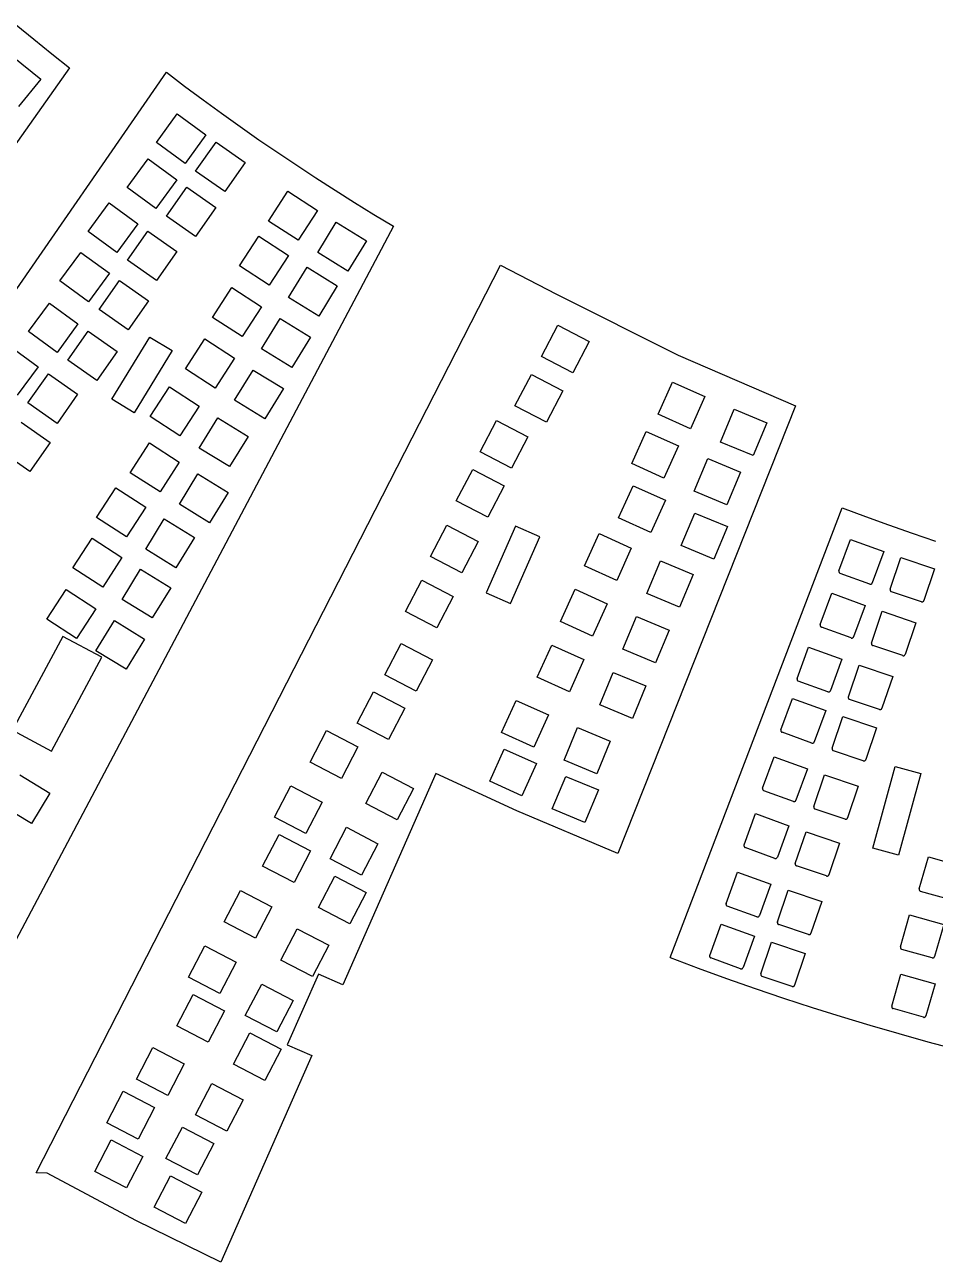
# Model space of a CAD drawing. Extents: x -27280 to 27280, y -16671 to 16671.
# Drawn here: x 17754 to 18986, y -16658 to -14983 of the extents above; entities that cross this region are included whole.
import ezdxf

# ---------------------------------------------------------------- set-up
doc = ezdxf.new("R2010")
doc.units = 0
doc.header["$MEASUREMENT"] = 0
doc.layers.get('0').update_dxf_attribs({"linetype": 'CONTINUOUS'})

msp = doc.modelspace()

# ---------------------------------------------------------------- linework, layer by layer
for p, q in [((17742.8, -14983), (17766.7, -15002.7)), ((17766.7, -15002.7), (17790.7, -15022.2)), ((17738.7, -15026.3), (17776, -15056.5)), ((17790.7, -15022.2), (17815, -15041.4)), ((17815, -15041.4), (17020.2, -16163.6)), ((17164, -16178.6), (17946, -15047.4)), ((17776, -15056.5), (17745.8, -15093.8)), ((17946, -15047.4), (17970.6, -15066.1)), ((17970.6, -15066.1), (17995.5, -15084.6)), ((17995.5, -15084.6), (18020.5, -15102.8)), ((17932.3, -15142.4), (17960.7, -15103.7)), ((17960.7, -15103.7), (17999.4, -15132.1)), ((18020.5, -15102.8), (18045.6, -15120.8)), ((18045.6, -15120.8), (18071, -15138.6)), ((17971.1, -15170.8), (17932.3, -15142.4)), ((17999.4, -15132.1), (17971.1, -15170.8)), ((17985.5, -15181.2), (18013.1, -15141.9)), ((18013.1, -15141.9), (18052.4, -15169.5)), ((18071, -15138.6), (18096.6, -15156.1)), ((18096.6, -15156.1), (18122.3, -15173.3)), ((17892.9, -15203.2), (17921.3, -15164.5)), ((17921.3, -15164.5), (17960, -15192.9)), ((18052.4, -15169.5), (18024.8, -15208.8)), ((18122.3, -15173.3), (18148.1, -15190.3)), ((17960, -15192.9), (17931.6, -15231.6)), ((18024.8, -15208.8), (17985.5, -15181.2)), ((18148.1, -15190.3), (18174.2, -15207)), ((17931.6, -15231.6), (17892.9, -15203.2)), ((17946.1, -15242), (17973.7, -15202.7)), ((17973.7, -15202.7), (18013, -15230.3)), ((18084.1, -15248.8), (18110.2, -15208.5)), ((18110.2, -15208.5), (18150.5, -15234.6)), ((18174.2, -15207), (18200.4, -15223.5)), ((17840.1, -15263), (17868.5, -15224.3)), ((17868.5, -15224.3), (17907.2, -15252.6)), ((18200.4, -15223.5), (18226.8, -15239.7)), ((17985.4, -15269.6), (17946.1, -15242)), ((18013, -15230.3), (17985.4, -15269.6)), ((18150.5, -15234.6), (18124.4, -15274.8)), ((18226.8, -15239.7), (18253.3, -15255.6)), ((18253.3, -15255.6), (17610.3, -16471.1)), ((17907.2, -15252.6), (17878.8, -15291.3)), ((18124.4, -15274.8), (18084.1, -15248.8)), ((18150.6, -15291.4), (18175.7, -15250.4)), ((18175.7, -15250.4), (18216.6, -15275.6)), ((17878.8, -15291.3), (17840.1, -15263)), ((17893.3, -15301.7), (17920.9, -15262.5)), ((17920.9, -15262.5), (17960.1, -15290)), ((18044.7, -15309.5), (18070.8, -15269.3)), ((18070.8, -15269.3), (18111.1, -15295.4)), ((18216.6, -15275.6), (18191.5, -15316.5)), ((17801.7, -15329.8), (17830.1, -15291.1)), ((17830.1, -15291.1), (17868.8, -15319.5)), ((17960.1, -15290), (17932.6, -15329.3)), ((18111.1, -15295.4), (18085, -15335.6)), ((18191.5, -15316.5), (18150.6, -15291.4)), ((17769.8, -16537.3), (18397.8, -15308.3)), ((17932.6, -15329.3), (17893.3, -15301.7)), ((18085, -15335.6), (18044.7, -15309.5)), ((18111.2, -15352.2), (18136.3, -15311.2)), ((18136.3, -15311.2), (18177.2, -15336.3)), ((18397.8, -15308.3), (18473.7, -15347.9)), ((17868.8, -15319.5), (17840.4, -15358.2)), ((17840.4, -15358.2), (17801.7, -15329.8)), ((17854.9, -15368.6), (17882.5, -15329.3)), ((17882.5, -15329.3), (17921.8, -15356.9)), ((18008.3, -15379.1), (18034.4, -15338.8)), ((18034.4, -15338.8), (18074.7, -15364.9)), ((18177.2, -15336.3), (18152.1, -15377.3)), ((17759.2, -15398.4), (17787.6, -15359.7)), ((17787.6, -15359.7), (17826.3, -15388.1)), ((17921.8, -15356.9), (17894.2, -15396.2)), ((18152.1, -15377.3), (18111.2, -15352.2)), ((18473.7, -15347.9), (18638.4, -15430.5)), ((17894.2, -15396.2), (17854.9, -15368.6)), ((18048.6, -15405.2), (18008.3, -15379.1)), ((18074.7, -15364.9), (18048.6, -15405.2)), ((17826.3, -15388.1), (17797.9, -15426.8)), ((18074.8, -15421.7), (18099.9, -15380.8)), ((18099.9, -15380.8), (18140.8, -15405.9)), ((18453.3, -15432.2), (18475.4, -15389.7)), ((18475.4, -15389.7), (18517.9, -15411.8)), ((17797.9, -15426.8), (17759.2, -15398.4)), ((17812.4, -15437.2), (17840, -15397.9)), ((17840, -15397.9), (17879.3, -15425.5)), ((17872.3, -15490.1), (17923.5, -15405.8)), ((17923.5, -15405.8), (17953.5, -15424)), ((17971.7, -15448.7), (17997.8, -15408.4)), ((17997.8, -15408.4), (18038.1, -15434.5)), ((18140.8, -15405.9), (18115.7, -15446.8)), ((18517.9, -15411.8), (18495.8, -15454.3)), ((17733.8, -15417.5), (17772.5, -15445.9)), ((17879.3, -15425.5), (17851.7, -15464.8)), ((17953.5, -15424), (17902.3, -15508.3)), ((18115.7, -15446.8), (18074.8, -15421.7)), ((17772.5, -15445.9), (17744.2, -15484.6)), ((17851.7, -15464.8), (17812.4, -15437.2)), ((18038.1, -15434.5), (18012, -15474.8)), ((18495.8, -15454.3), (18453.3, -15432.2)), ((18638.4, -15430.5), (18797.2, -15498.9)), ((17758.6, -15495), (17786.2, -15455.7)), ((17786.2, -15455.7), (17825.5, -15483.3)), ((18012, -15474.8), (17971.7, -15448.7)), ((18038.2, -15491.3), (18063.3, -15450.4)), ((18063.3, -15450.4), (18104.2, -15475.5)), ((18417.6, -15499), (18439.8, -15456.5)), ((18439.8, -15456.5), (18482.3, -15478.6)), ((17923.9, -15513.5), (17950, -15473.2)), ((17950, -15473.2), (17990.3, -15499.3)), ((18104.2, -15475.5), (18079.1, -15516.4)), ((18482.3, -15478.6), (18460.1, -15521.1)), ((18611.2, -15510.4), (18630.9, -15466.7)), ((18630.9, -15466.7), (18674.6, -15486.4)), ((17797.9, -15522.6), (17758.6, -15495)), ((17825.5, -15483.3), (17797.9, -15522.6)), ((17902.3, -15508.3), (17872.3, -15490.1)), ((18079.1, -15516.4), (18038.2, -15491.3)), ((18674.6, -15486.4), (18654.9, -15530.1)), ((17990.3, -15499.3), (17964.2, -15539.6)), ((18460.1, -15521.1), (18417.6, -15499)), ((18797.2, -15498.9), (18556.6, -16104.8)), ((18654.9, -15530.1), (18611.2, -15510.4)), ((18695.8, -15547.9), (18714.2, -15503.6)), ((18714.2, -15503.6), (18758.5, -15522.1)), ((17749.3, -15520.9), (17788.5, -15548.5)), ((17964.2, -15539.6), (17923.9, -15513.5)), ((17990.4, -15556.1), (18015.5, -15515.2)), ((18015.5, -15515.2), (18056.4, -15540.3)), ((18370.4, -15561.1), (18392.6, -15518.6)), ((18392.6, -15518.6), (18435, -15540.7)), ((18758.5, -15522.1), (18740, -15566.3)), ((18056.4, -15540.3), (18031.3, -15581.2)), ((18435, -15540.7), (18412.9, -15583.2)), ((18575.5, -15577.1), (18595.2, -15533.5)), ((18595.2, -15533.5), (18638.9, -15553.2)), ((17761, -15587.8), (17721.7, -15560.2)), ((17788.5, -15548.5), (17761, -15587.8)), ((17897, -15589.4), (17923.1, -15549.1)), ((17923.1, -15549.1), (17963.4, -15575.2)), ((18031.3, -15581.2), (17990.4, -15556.1)), ((18412.9, -15583.2), (18370.4, -15561.1)), ((18638.9, -15553.2), (18619.2, -15596.9)), ((18740, -15566.3), (18695.8, -15547.9)), ((17963.4, -15575.2), (17937.3, -15615.5)), ((18619.2, -15596.9), (18575.5, -15577.1)), ((18660.1, -15614.6), (18678.6, -15570.4)), ((18678.6, -15570.4), (18722.8, -15588.8)), ((17937.3, -15615.5), (17897, -15589.4)), ((17963.5, -15632), (17988.6, -15591.1)), ((17988.6, -15591.1), (18029.5, -15616.2)), ((18338.2, -15627.6), (18360.4, -15585.1)), ((18360.4, -15585.1), (18402.9, -15607.2)), ((18722.8, -15588.8), (18704.4, -15633.1)), ((17851.5, -15650.3), (17877.6, -15610)), ((17877.6, -15610), (17917.9, -15636.1)), ((18402.9, -15607.2), (18380.7, -15649.7)), ((18557.7, -15650.7), (18577.4, -15607)), ((18577.4, -15607), (18621.1, -15626.8)), ((18029.5, -15616.2), (18004.4, -15657.1)), ((18380.7, -15649.7), (18338.2, -15627.6)), ((18621.1, -15626.8), (18601.4, -15670.4)), ((18704.4, -15633.1), (18660.1, -15614.6)), ((17917.9, -15636.1), (17891.8, -15676.4)), ((18004.4, -15657.1), (17963.5, -15632)), ((18627.4, -16245.8), (18860.4, -15637)), ((18642.3, -15688.2), (18660.8, -15644)), ((18660.8, -15644), (18705, -15662.4)), ((18860.4, -15637), (18891.7, -15648.8)), ((17891.8, -15676.4), (17851.5, -15650.3)), ((17918, -15692.9), (17943.1, -15652)), ((17943.1, -15652), (17984, -15677.1)), ((18303.2, -15703.1), (18325.4, -15660.6)), ((18325.4, -15660.6), (18367.9, -15682.7)), ((18418.3, -15661.7), (18378.6, -15752.1)), ((18451.2, -15676.2), (18418.3, -15661.7)), ((18601.4, -15670.4), (18557.7, -15650.7)), ((18705, -15662.4), (18686.6, -15706.6)), ((18891.7, -15648.8), (18923.2, -15660.2)), ((18923.2, -15660.2), (18954.8, -15671.3)), ((17819.5, -15718.3), (17845.6, -15678)), ((17845.6, -15678), (17885.8, -15704.1)), ((17984, -15677.1), (17958.9, -15718)), ((18411.5, -15766.6), (18451.2, -15676.2)), ((18511.5, -15715.6), (18531.3, -15671.9)), ((18531.3, -15671.9), (18574.9, -15691.6)), ((18856, -15722.2), (18871.5, -15679.7)), ((18871.5, -15679.7), (18916.6, -15696.1)), ((18954.8, -15671.3), (18986.5, -15682)), ((17958.9, -15718), (17918, -15692.9)), ((18367.9, -15682.7), (18345.7, -15725.2)), ((18574.9, -15691.6), (18555.2, -15735.3)), ((18686.6, -15706.6), (18642.3, -15688.2)), ((18916.6, -15696.1), (18901.1, -15738.7)), ((17885.8, -15704.1), (17859.7, -15744.4)), ((18345.7, -15725.2), (18303.2, -15703.1)), ((18596.2, -15753.1), (18614.6, -15708.8)), ((18614.6, -15708.8), (18658.8, -15727.2)), ((18925.4, -15747.2), (18939.9, -15704.2)), ((18939.9, -15704.2), (18985.4, -15719.6)), ((17859.7, -15744.4), (17819.5, -15718.3)), ((17885.9, -15760.9), (17911, -15720)), ((17911, -15720), (17951.9, -15745.1)), ((18555.2, -15735.3), (18511.5, -15715.6)), ((18658.8, -15727.2), (18640.4, -15771.5)), ((18856, -15722.2), (18855.9, -15722.6)), ((18855.9, -15722.6), (18855.9, -15722.9)), ((18855.9, -15722.9), (18855.9, -15723.3)), ((18855.9, -15723.3), (18855.9, -15723.6)), ((18855.9, -15723.6), (18856, -15724)), ((18856, -15724), (18856.1, -15724.3)), ((18856.1, -15724.3), (18856.3, -15724.6)), ((18856.3, -15724.6), (18856.5, -15724.9)), ((18856.5, -15724.9), (18856.7, -15725.1)), ((18856.7, -15725.1), (18857, -15725.3)), ((18857, -15725.3), (18857.3, -15725.5)), ((18857.3, -15725.5), (18857.6, -15725.7)), ((18897.7, -15740.3), (18857.6, -15725.7)), ((18985.4, -15719.6), (18970.9, -15762.5)), ((17784, -15787.9), (17810.1, -15747.6)), ((17810.1, -15747.6), (17850.4, -15773.7)), ((17951.9, -15745.1), (17926.8, -15786)), ((18269.4, -15777.5), (18291.6, -15735)), ((18291.6, -15735), (18334.1, -15757.1)), ((18479.1, -15790.8), (18498.8, -15747.2)), ((18498.8, -15747.2), (18542.5, -15766.9)), ((18897.7, -15740.3), (18898, -15740.4)), ((18898, -15740.4), (18898.4, -15740.4)), ((18898.4, -15740.4), (18898.7, -15740.4)), ((18898.7, -15740.4), (18899.1, -15740.4)), ((18899.1, -15740.4), (18899.4, -15740.3)), ((18899.4, -15740.3), (18899.7, -15740.2)), ((18899.7, -15740.2), (18900, -15740)), ((18900, -15740), (18900.3, -15739.8)), ((18900.3, -15739.8), (18900.6, -15739.6)), ((18900.6, -15739.6), (18900.8, -15739.3)), ((18900.8, -15739.3), (18901, -15739)), ((18901, -15739), (18901.1, -15738.7)), ((18925.4, -15747.2), (18925.3, -15747.5)), ((18925.3, -15747.5), (18925.3, -15747.9)), ((18925.3, -15747.9), (18925.3, -15748.2)), ((17926.8, -15786), (17885.9, -15760.9)), ((18334.1, -15757.1), (18311.9, -15799.6)), ((18378.6, -15752.1), (18411.5, -15766.6)), ((18640.4, -15771.5), (18596.2, -15753.1)), ((18830.7, -15795.1), (18846.2, -15752.5)), ((18846.2, -15752.5), (18891.3, -15769)), ((18925.3, -15748.2), (18925.3, -15748.6)), ((18925.3, -15748.6), (18925.4, -15748.9)), ((18925.4, -15748.9), (18925.5, -15749.2)), ((18925.5, -15749.2), (18925.7, -15749.5)), ((18925.7, -15749.5), (18925.9, -15749.8)), ((18925.9, -15749.8), (18926.2, -15750.1)), ((18926.2, -15750.1), (18926.5, -15750.3)), ((18926.5, -15750.3), (18926.8, -15750.4)), ((18926.8, -15750.4), (18927.1, -15750.6)), ((18967.5, -15764.2), (18927.1, -15750.6)), ((18967.5, -15764.2), (18967.8, -15764.3)), ((18967.8, -15764.3), (18968.2, -15764.3)), ((18968.2, -15764.3), (18968.5, -15764.3)), ((18968.5, -15764.3), (18968.9, -15764.3)), ((18968.9, -15764.3), (18969.2, -15764.2)), ((18969.2, -15764.2), (18969.5, -15764.1)), ((18969.5, -15764.1), (18969.8, -15763.9)), ((18969.8, -15763.9), (18970.1, -15763.7)), ((18970.1, -15763.7), (18970.4, -15763.4)), ((18970.4, -15763.4), (18970.6, -15763.2)), ((18970.6, -15763.2), (18970.8, -15762.8)), ((18970.8, -15762.8), (18970.9, -15762.5)), ((17850.4, -15773.7), (17824.3, -15814)), ((18311.9, -15799.6), (18269.4, -15777.5)), ((18542.5, -15766.9), (18522.7, -15810.6)), ((18891.3, -15769), (18875.8, -15811.5)), ((18900.1, -15820.1), (18914.6, -15777.1)), ((18914.6, -15777.1), (18960.1, -15792.5)), ((17824.3, -15814), (17784, -15787.9)), ((17850.5, -15830.5), (17875.6, -15789.6)), ((17875.6, -15789.6), (17916.5, -15814.7)), ((18522.7, -15810.6), (18479.1, -15790.8)), ((18563.7, -15828.3), (18582.1, -15784.1)), ((18582.1, -15784.1), (18626.3, -15802.5)), ((18830.7, -15795.1), (18830.6, -15795.5)), ((18830.6, -15795.5), (18830.6, -15795.8)), ((18830.6, -15795.8), (18830.6, -15796.2)), ((18830.6, -15796.2), (18830.6, -15796.5)), ((18830.6, -15796.5), (18830.7, -15796.8)), ((18830.7, -15796.8), (18830.8, -15797.2)), ((18830.8, -15797.2), (18831, -15797.5)), ((18831, -15797.5), (18831.2, -15797.8)), ((18831.2, -15797.8), (18831.4, -15798)), ((18831.4, -15798), (18831.7, -15798.2)), ((18831.7, -15798.2), (18832, -15798.4)), ((18960.1, -15792.5), (18945.6, -15835.4)), ((17805.7, -15811), (17737.6, -15937.8)), ((17858.6, -15839.3), (17805.7, -15811)), ((17916.5, -15814.7), (17891.4, -15855.6)), ((18626.3, -15802.5), (18607.9, -15846.7)), ((18832, -15798.4), (18832.3, -15798.6)), ((18872.4, -15813.2), (18832.3, -15798.6)), ((18872.4, -15813.2), (18872.7, -15813.3)), ((18872.7, -15813.3), (18873.1, -15813.3)), ((18873.1, -15813.3), (18873.4, -15813.3)), ((18873.4, -15813.3), (18873.8, -15813.3)), ((18873.8, -15813.3), (18874.1, -15813.2)), ((18874.1, -15813.2), (18874.4, -15813.1)), ((18874.4, -15813.1), (18874.7, -15812.9)), ((18874.7, -15812.9), (18875, -15812.7)), ((18875, -15812.7), (18875.3, -15812.4)), ((18875.3, -15812.4), (18875.5, -15812.2)), ((18875.5, -15812.2), (18875.7, -15811.9)), ((18875.7, -15811.9), (18875.8, -15811.5)), ((17891.4, -15855.6), (17850.5, -15830.5)), ((18241.5, -15863.1), (18263.6, -15820.6)), ((18263.6, -15820.6), (18306.1, -15842.7)), ((18447.6, -15866.4), (18467.3, -15822.8)), ((18467.3, -15822.8), (18510.9, -15842.5)), ((18607.9, -15846.7), (18563.7, -15828.3)), ((18799.3, -15868.1), (18814.8, -15825.5)), ((18814.8, -15825.5), (18859.9, -15841.9)), ((18900.1, -15820.1), (18900, -15820.4)), ((18900, -15820.4), (18900, -15820.8)), ((18900, -15820.8), (18900, -15821.1)), ((18900, -15821.1), (18900, -15821.5)), ((18900, -15821.5), (18900.1, -15821.8)), ((18900.1, -15821.8), (18900.2, -15822.1)), ((18900.2, -15822.1), (18900.4, -15822.4)), ((18900.4, -15822.4), (18900.6, -15822.7)), ((18900.6, -15822.7), (18900.9, -15823)), ((18900.9, -15823), (18901.2, -15823.2)), ((18901.2, -15823.2), (18901.5, -15823.3)), ((18901.5, -15823.3), (18901.8, -15823.5)), ((18942.2, -15837.1), (18901.8, -15823.5)), ((17790.5, -15966.2), (17858.6, -15839.3)), ((18306.1, -15842.7), (18284, -15885.2)), ((18510.9, -15842.5), (18491.2, -15886.2)), ((18859.9, -15841.9), (18844.4, -15884.5)), ((18942.2, -15837.1), (18942.5, -15837.2)), ((18942.5, -15837.2), (18942.9, -15837.2)), ((18942.9, -15837.2), (18943.2, -15837.2)), ((18943.2, -15837.2), (18943.6, -15837.2)), ((18943.6, -15837.2), (18943.9, -15837.1)), ((18943.9, -15837.1), (18944.2, -15837)), ((18944.2, -15837), (18944.5, -15836.8)), ((18944.5, -15836.8), (18944.8, -15836.6)), ((18944.8, -15836.6), (18945.1, -15836.3)), ((18945.1, -15836.3), (18945.3, -15836)), ((18945.3, -15836), (18945.5, -15835.7)), ((18945.5, -15835.7), (18945.6, -15835.4)), ((18284, -15885.2), (18241.5, -15863.1)), ((18532.2, -15903.9), (18550.6, -15859.7)), ((18550.6, -15859.7), (18594.8, -15878.1)), ((18868.7, -15893), (18883.2, -15850.1)), ((18883.2, -15850.1), (18928.7, -15865.4)), ((18491.2, -15886.2), (18447.6, -15866.4)), ((18594.8, -15878.1), (18576.4, -15922.3)), ((18799.2, -15868.8), (18799.1, -15869.1)), ((18799.1, -15869.1), (18799.2, -15869.5)), ((18799.3, -15868.1), (18799.2, -15868.4)), ((18799.2, -15868.4), (18799.2, -15868.8)), ((18799.2, -15869.5), (18799.3, -15869.8)), ((18799.3, -15869.8), (18799.4, -15870.1)), ((18799.4, -15870.1), (18799.6, -15870.4)), ((18799.6, -15870.4), (18799.8, -15870.7)), ((18799.8, -15870.7), (18800, -15871)), ((18800, -15871), (18800.3, -15871.2)), ((18800.3, -15871.2), (18800.6, -15871.4)), ((18800.6, -15871.4), (18800.9, -15871.5)), ((18841, -15886.1), (18800.9, -15871.5)), ((18928.7, -15865.4), (18914.2, -15908.4)), ((18204.1, -15928.4), (18226.2, -15885.9)), ((18226.2, -15885.9), (18268.7, -15908)), ((18399.4, -15941.3), (18419.1, -15897.6)), ((18419.1, -15897.6), (18462.8, -15917.3)), ((18777.4, -15937.5), (18792.9, -15894.9)), ((18792.9, -15894.9), (18838, -15911.3)), ((18841, -15886.1), (18841.3, -15886.2)), ((18841.3, -15886.2), (18841.6, -15886.3)), ((18841.6, -15886.3), (18842, -15886.3)), ((18842, -15886.3), (18842.3, -15886.2)), ((18842.3, -15886.2), (18842.7, -15886.2)), ((18842.7, -15886.2), (18843, -15886)), ((18843, -15886), (18843.3, -15885.9)), ((18843.3, -15885.9), (18843.6, -15885.6)), ((18843.6, -15885.6), (18843.9, -15885.4)), ((18843.9, -15885.4), (18844.1, -15885.1)), ((18844.1, -15885.1), (18844.3, -15884.8)), ((18844.3, -15884.8), (18844.4, -15884.5)), ((18868.7, -15893), (18868.6, -15893.4)), ((18868.6, -15893.4), (18868.6, -15893.7)), ((18868.6, -15893.7), (18868.6, -15894.1)), ((18868.6, -15894.1), (18868.6, -15894.4)), ((18868.6, -15894.4), (18868.7, -15894.8)), ((18868.7, -15894.8), (18868.8, -15895.1)), ((18868.8, -15895.1), (18869, -15895.4)), ((18869, -15895.4), (18869.2, -15895.7)), ((18869.2, -15895.7), (18869.5, -15895.9)), ((18869.5, -15895.9), (18869.8, -15896.1)), ((18869.8, -15896.1), (18870.1, -15896.3)), ((18870.1, -15896.3), (18870.4, -15896.4)), ((18910.8, -15910.1), (18870.4, -15896.4)), ((18268.7, -15908), (18246.6, -15950.5)), ((18576.4, -15922.3), (18532.2, -15903.9)), ((18838, -15911.3), (18822.5, -15953.9)), ((18910.8, -15910.1), (18911.1, -15910.2)), ((18911.1, -15910.2), (18911.5, -15910.2)), ((18911.5, -15910.2), (18911.8, -15910.2)), ((18911.8, -15910.2), (18912.2, -15910.2)), ((18912.2, -15910.2), (18912.5, -15910.1)), ((18912.5, -15910.1), (18912.8, -15909.9)), ((18912.8, -15909.9), (18913.1, -15909.7)), ((18913.1, -15909.7), (18913.4, -15909.5)), ((18913.4, -15909.5), (18913.7, -15909.3)), ((18913.7, -15909.3), (18913.9, -15909)), ((18913.9, -15909), (18914, -15908.7)), ((18914, -15908.7), (18914.2, -15908.4)), ((18246.6, -15950.5), (18204.1, -15928.4)), ((18462.8, -15917.3), (18443, -15961)), ((18846.8, -15962.4), (18861.3, -15919.5)), ((18861.3, -15919.5), (18906.8, -15934.8)), ((17737.6, -15937.8), (17790.5, -15966.2)), ((18140.3, -15981.1), (18162.5, -15938.6)), ((18162.5, -15938.6), (18205, -15960.7)), ((18443, -15961), (18399.4, -15941.3)), ((18484, -15978.8), (18502.4, -15934.5)), ((18502.4, -15934.5), (18546.6, -15953)), ((18777.3, -15937.8), (18777.2, -15938.2)), ((18777.2, -15938.2), (18777.2, -15938.5)), ((18777.2, -15938.5), (18777.3, -15938.9)), ((18777.4, -15937.5), (18777.3, -15937.8)), ((18777.3, -15938.9), (18777.4, -15939.2)), ((18777.4, -15939.2), (18777.5, -15939.5)), ((18777.5, -15939.5), (18777.7, -15939.8)), ((18777.7, -15939.8), (18777.9, -15940.1)), ((18777.9, -15940.1), (18778.1, -15940.4)), ((18778.1, -15940.4), (18778.4, -15940.6)), ((18778.4, -15940.6), (18778.7, -15940.8)), ((18778.7, -15940.8), (18779, -15940.9)), ((18819.1, -15955.5), (18779, -15940.9)), ((18906.8, -15934.8), (18892.3, -15977.8)), ((18205, -15960.7), (18182.8, -16003.2)), ((18383.4, -16007.2), (18403.1, -15963.6)), ((18403.1, -15963.6), (18446.8, -15983.3)), ((18546.6, -15953), (18528.2, -15997.2)), ((18819.1, -15955.5), (18819.4, -15955.6)), ((18819.4, -15955.6), (18819.7, -15955.7)), ((18819.7, -15955.7), (18820.1, -15955.7)), ((18820.1, -15955.7), (18820.4, -15955.6)), ((18820.4, -15955.6), (18820.8, -15955.5)), ((18820.8, -15955.5), (18821.1, -15955.4)), ((18821.1, -15955.4), (18821.4, -15955.2)), ((18821.4, -15955.2), (18821.7, -15955)), ((18821.7, -15955), (18822, -15954.8)), ((18822, -15954.8), (18822.2, -15954.5)), ((18822.2, -15954.5), (18822.4, -15954.2)), ((18822.4, -15954.2), (18822.5, -15953.9)), ((18846.8, -15962.4), (18846.7, -15962.8)), ((18846.7, -15962.8), (18846.7, -15963.1)), ((18846.7, -15963.1), (18846.7, -15963.5)), ((18846.7, -15963.5), (18846.7, -15963.8)), ((18846.7, -15963.8), (18846.8, -15964.1)), ((18846.8, -15964.1), (18846.9, -15964.5)), ((18846.9, -15964.5), (18847.1, -15964.8)), ((18847.1, -15964.8), (18847.3, -15965.1)), ((18847.3, -15965.1), (18847.6, -15965.3)), ((18847.6, -15965.3), (18847.8, -15965.5)), ((18847.8, -15965.5), (18848.2, -15965.7)), ((18848.2, -15965.7), (18848.5, -15965.8)), ((18182.8, -16003.2), (18140.3, -15981.1)), ((18528.2, -15997.2), (18484, -15978.8)), ((18752.7, -16016.4), (18768.2, -15973.9)), ((18768.2, -15973.9), (18813.3, -15990.3)), ((18888.9, -15979.4), (18848.5, -15965.8)), ((18888.9, -15979.4), (18889.2, -15979.5)), ((18889.2, -15979.5), (18889.5, -15979.6)), ((18889.5, -15979.6), (18889.9, -15979.6)), ((18889.9, -15979.6), (18890.3, -15979.5)), ((18890.3, -15979.5), (18890.6, -15979.4)), ((18890.6, -15979.4), (18890.9, -15979.3)), ((18890.9, -15979.3), (18891.2, -15979.1)), ((18891.2, -15979.1), (18891.5, -15978.9)), ((18891.5, -15978.9), (18891.7, -15978.7)), ((18891.7, -15978.7), (18892, -15978.4)), ((18892, -15978.4), (18892.1, -15978.1)), ((18892.1, -15978.1), (18892.3, -15977.8)), ((17747.4, -15998.3), (17788.3, -16023.4)), ((18310.4, -15996.5), (18184.6, -16282.9)), ((18215.8, -16037.2), (18237.9, -15994.7)), ((18237.9, -15994.7), (18280.4, -16016.8)), ((18420.2, -16047.4), (18310.4, -15996.5)), ((18446.8, -15983.3), (18427, -16027)), ((18813.3, -15990.3), (18797.8, -16032.9)), ((18822.1, -16041.4), (18836.6, -15998.5)), ((18836.6, -15998.5), (18882.1, -16013.8)), ((18901.8, -16097.7), (18932.1, -15987)), ((18932.1, -15987), (18966.8, -15996.5)), ((18966.8, -15996.5), (18936.5, -16107.2)), ((18092.1, -16055.9), (18114.3, -16013.4)), ((18114.3, -16013.4), (18156.8, -16035.5)), ((18427, -16027), (18383.4, -16007.2)), ((18468, -16044.7), (18486.4, -16000.5)), ((18486.4, -16000.5), (18530.6, -16018.9)), ((18882.1, -16013.8), (18867.6, -16056.7)), ((17788.3, -16023.4), (17763.2, -16064.4)), ((18280.4, -16016.8), (18258.3, -16059.3)), ((18530.6, -16018.9), (18512.2, -16063.2)), ((18752.6, -16017.1), (18752.5, -16017.5)), ((18752.5, -16017.5), (18752.6, -16017.8)), ((18752.7, -16016.4), (18752.6, -16016.8)), ((18752.6, -16016.8), (18752.6, -16017.1)), ((18752.6, -16017.8), (18752.7, -16018.2)), ((18752.7, -16018.2), (18752.8, -16018.5)), ((18752.8, -16018.5), (18753, -16018.8)), ((18753, -16018.8), (18753.2, -16019.1)), ((18753.2, -16019.1), (18753.4, -16019.3)), ((18753.4, -16019.3), (18753.7, -16019.6)), ((18753.7, -16019.6), (18754, -16019.7)), ((18754, -16019.7), (18754.3, -16019.9)), ((18794.4, -16034.5), (18754.3, -16019.9)), ((17763.2, -16064.4), (17722.3, -16039.3)), ((18156.8, -16035.5), (18134.6, -16078)), ((18258.3, -16059.3), (18215.8, -16037.2)), ((18556.6, -16104.8), (18420.2, -16047.4)), ((18512.2, -16063.2), (18468, -16044.7)), ((18794.4, -16034.5), (18794.7, -16034.6)), ((18794.7, -16034.6), (18795, -16034.6)), ((18795, -16034.6), (18795.4, -16034.6)), ((18795.4, -16034.6), (18795.7, -16034.6)), ((18795.7, -16034.6), (18796.1, -16034.5)), ((18796.1, -16034.5), (18796.4, -16034.4)), ((18796.4, -16034.4), (18796.7, -16034.2)), ((18796.7, -16034.2), (18797, -16034)), ((18797, -16034), (18797.3, -16033.8)), ((18797.3, -16033.8), (18797.5, -16033.5)), ((18797.5, -16033.5), (18797.7, -16033.2)), ((18797.7, -16033.2), (18797.8, -16032.9)), ((18822.1, -16041.4), (18822, -16041.7)), ((18822, -16041.7), (18822, -16042.1)), ((18822, -16042.1), (18822, -16042.4)), ((18822, -16042.4), (18822, -16042.8)), ((18822, -16042.8), (18822.1, -16043.1)), ((18822.1, -16043.1), (18822.2, -16043.4)), ((18822.2, -16043.4), (18822.4, -16043.7)), ((18822.4, -16043.7), (18822.6, -16044)), ((18822.6, -16044), (18822.9, -16044.3)), ((18822.9, -16044.3), (18823.1, -16044.5)), ((18823.1, -16044.5), (18823.5, -16044.7)), ((18823.5, -16044.7), (18823.8, -16044.8)), ((18864.2, -16058.4), (18823.8, -16044.8)), ((18134.6, -16078), (18092.1, -16055.9)), ((18727.5, -16093.4), (18743, -16050.9)), ((18743, -16050.9), (18788.1, -16067.3)), ((18864.2, -16058.4), (18864.5, -16058.5)), ((18864.5, -16058.5), (18864.9, -16058.6)), ((18864.9, -16058.6), (18865.2, -16058.6)), ((18865.2, -16058.6), (18865.6, -16058.5)), ((18865.6, -16058.5), (18865.9, -16058.4)), ((18865.9, -16058.4), (18866.2, -16058.3)), ((18866.2, -16058.3), (18866.5, -16058.1)), ((18866.5, -16058.1), (18866.8, -16057.9)), ((18866.8, -16057.9), (18867, -16057.6)), ((18867, -16057.6), (18867.3, -16057.4)), ((18867.3, -16057.4), (18867.4, -16057.1)), ((18867.4, -16057.1), (18867.6, -16056.7)), ((18076.1, -16121.9), (18098.3, -16079.4)), ((18098.3, -16079.4), (18140.8, -16101.5)), ((18167.6, -16112), (18189.7, -16069.5)), ((18189.7, -16069.5), (18232.2, -16091.7)), ((18788.1, -16067.3), (18772.6, -16109.9)), ((18796.9, -16118.4), (18811.4, -16075.5)), ((18811.4, -16075.5), (18856.9, -16090.8)), ((18232.2, -16091.7), (18210.1, -16134.2)), ((18727.5, -16093.4), (18727.4, -16093.8)), ((18727.4, -16093.8), (18727.4, -16094.1)), ((18727.4, -16094.1), (18727.4, -16094.5)), ((18727.4, -16094.5), (18727.4, -16094.8)), ((18727.4, -16094.8), (18727.5, -16095.2)), ((18727.5, -16095.2), (18727.6, -16095.5)), ((18727.6, -16095.5), (18727.8, -16095.8)), ((18727.8, -16095.8), (18728, -16096.1)), ((18728, -16096.1), (18728.2, -16096.3)), ((18728.2, -16096.3), (18728.5, -16096.6)), ((18728.5, -16096.6), (18728.8, -16096.8)), ((18728.8, -16096.8), (18729.1, -16096.9)), ((18769.2, -16111.5), (18729.1, -16096.9)), ((18856.9, -16090.8), (18842.4, -16133.7)), ((18936.5, -16107.2), (18901.8, -16097.7)), ((18140.8, -16101.5), (18118.6, -16144)), ((18210.1, -16134.2), (18167.6, -16112)), ((18769.2, -16111.5), (18769.5, -16111.6)), ((18769.5, -16111.6), (18769.9, -16111.6)), ((18769.9, -16111.6), (18770.2, -16111.6)), ((18770.2, -16111.6), (18770.6, -16111.6)), ((18770.6, -16111.6), (18770.9, -16111.5)), ((18770.9, -16111.5), (18771.2, -16111.4)), ((18771.2, -16111.4), (18771.5, -16111.2)), ((18771.5, -16111.2), (18771.8, -16111)), ((18771.8, -16111), (18772.1, -16110.8)), ((18772.1, -16110.8), (18772.3, -16110.5)), ((18772.3, -16110.5), (18772.5, -16110.2)), ((18772.5, -16110.2), (18772.6, -16109.9)), ((18964.7, -16152.9), (18977.1, -16109.3)), ((18977.1, -16109.3), (19023.3, -16122.5)), ((18118.6, -16144), (18076.1, -16121.9)), ((18703.3, -16172.7), (18718.8, -16130.1)), ((18718.8, -16130.1), (18763.9, -16146.5)), ((18796.9, -16118.4), (18796.8, -16118.7)), ((18796.8, -16118.7), (18796.8, -16119.1)), ((18796.8, -16119.1), (18796.8, -16119.4)), ((18796.8, -16119.4), (18796.8, -16119.8)), ((18796.8, -16119.8), (18796.9, -16120.1)), ((18796.9, -16120.1), (18797, -16120.4)), ((18797, -16120.4), (18797.2, -16120.8)), ((18797.2, -16120.8), (18797.4, -16121)), ((18797.4, -16121), (18797.7, -16121.3)), ((18797.7, -16121.3), (18798, -16121.5)), ((18798, -16121.5), (18798.3, -16121.7)), ((18798.3, -16121.7), (18798.6, -16121.8)), ((18839, -16135.4), (18798.6, -16121.8)), ((18151.6, -16178), (18173.7, -16135.5)), ((18173.7, -16135.5), (18216.2, -16157.6)), ((18763.9, -16146.5), (18748.4, -16189.1)), ((18839, -16135.4), (18839.3, -16135.5)), ((18839.3, -16135.5), (18839.7, -16135.6)), ((18839.7, -16135.6), (18840, -16135.6)), ((18840, -16135.6), (18840.4, -16135.5)), ((18840.4, -16135.5), (18840.7, -16135.4)), ((18840.7, -16135.4), (18841, -16135.3)), ((18841, -16135.3), (18841.3, -16135.1)), ((18841.3, -16135.1), (18841.6, -16134.9)), ((18841.6, -16134.9), (18841.9, -16134.6)), ((18841.9, -16134.6), (18842.1, -16134.4)), ((18842.1, -16134.4), (18842.3, -16134.1)), ((18842.3, -16134.1), (18842.4, -16133.7)), ((18024.1, -16197.5), (18046.2, -16155)), ((18046.2, -16155), (18088.7, -16177.1)), ((18216.2, -16157.6), (18194.1, -16200.1)), ((18772.7, -16197.6), (18787.2, -16154.7)), ((18787.2, -16154.7), (18832.6, -16170)), ((18964.7, -16152.9), (18964.6, -16153.2)), ((18964.6, -16153.2), (18964.6, -16153.6)), ((18964.6, -16153.6), (18964.6, -16154)), ((18964.6, -16154), (18964.7, -16154.3)), ((18964.7, -16154.3), (18964.8, -16154.6)), ((18964.8, -16154.6), (18964.9, -16154.9)), ((18964.9, -16154.9), (18965.1, -16155.2)), ((18965.1, -16155.2), (18965.3, -16155.5)), ((18965.3, -16155.5), (18965.6, -16155.7)), ((18965.6, -16155.7), (18965.9, -16155.9)), ((18965.9, -16155.9), (18966.2, -16156.1)), ((18966.2, -16156.1), (18966.5, -16156.2)), ((19007.5, -16167.9), (18966.5, -16156.2)), ((18088.7, -16177.1), (18066.6, -16219.6)), ((18194.1, -16200.1), (18151.6, -16178)), ((18703.2, -16173), (18703.1, -16173.3)), ((18703.1, -16173.3), (18703.1, -16173.7)), ((18703.1, -16173.7), (18703.2, -16174)), ((18703.3, -16172.7), (18703.2, -16173)), ((18703.2, -16174), (18703.2, -16174.4)), ((18703.2, -16174.4), (18703.4, -16174.7)), ((18703.4, -16174.7), (18703.5, -16175)), ((18703.5, -16175), (18703.7, -16175.3)), ((18703.7, -16175.3), (18704, -16175.6)), ((18704, -16175.6), (18704.3, -16175.8)), ((18704.3, -16175.8), (18704.6, -16176)), ((18704.6, -16176), (18704.9, -16176.1)), ((18744.9, -16190.7), (18704.9, -16176.1)), ((18832.6, -16170), (18818.1, -16212.9)), ((18066.6, -16219.6), (18024.1, -16197.5)), ((18744.9, -16190.7), (18745.3, -16190.8)), ((18745.3, -16190.8), (18745.6, -16190.8)), ((18745.6, -16190.8), (18746, -16190.8)), ((18746, -16190.8), (18746.3, -16190.8)), ((18746.3, -16190.8), (18746.7, -16190.7)), ((18746.7, -16190.7), (18747, -16190.6)), ((18747, -16190.6), (18747.3, -16190.4)), ((18747.3, -16190.4), (18747.6, -16190.2)), ((18747.6, -16190.2), (18747.8, -16190)), ((18747.8, -16190), (18748.1, -16189.7)), ((18748.1, -16189.7), (18748.2, -16189.4)), ((18748.2, -16189.4), (18748.4, -16189.1)), ((18772.6, -16197.9), (18772.5, -16198.3)), ((18772.5, -16198.3), (18772.5, -16198.6)), ((18772.5, -16198.6), (18772.6, -16199)), ((18772.7, -16197.6), (18772.6, -16197.9)), ((18772.6, -16199), (18772.7, -16199.3)), ((18772.7, -16199.3), (18772.8, -16199.7)), ((18772.8, -16199.7), (18773, -16200)), ((18773, -16200), (18773.2, -16200.2)), ((18773.2, -16200.2), (18773.4, -16200.5)), ((18939.2, -16231.3), (18951.6, -16187.8)), ((18951.6, -16187.8), (18997.7, -16200.9)), ((18100.9, -16249.5), (18123, -16207)), ((18123, -16207), (18165.5, -16229.1)), ((18681.1, -16243), (18696.6, -16200.4)), ((18696.6, -16200.4), (18741.7, -16216.8)), ((18741.7, -16216.8), (18726.2, -16259.4)), ((18773.4, -16200.5), (18773.7, -16200.7)), ((18773.7, -16200.7), (18774, -16200.9)), ((18774, -16200.9), (18774.4, -16201)), ((18814.7, -16214.6), (18774.4, -16201)), ((18814.7, -16214.6), (18815.1, -16214.7)), ((18815.1, -16214.7), (18815.4, -16214.8)), ((18815.4, -16214.8), (18815.8, -16214.8)), ((18815.8, -16214.8), (18816.1, -16214.7)), ((18816.1, -16214.7), (18816.5, -16214.6)), ((18816.5, -16214.6), (18816.8, -16214.5)), ((18816.8, -16214.5), (18817.1, -16214.3)), ((18817.1, -16214.3), (18817.4, -16214.1)), ((18817.4, -16214.1), (18817.6, -16213.9)), ((18817.6, -16213.9), (18817.8, -16213.6)), ((18817.8, -16213.6), (18818, -16213.3)), ((18818, -16213.3), (18818.1, -16212.9)), ((18997.7, -16200.9), (18985.3, -16244.5)), ((17975.9, -16272.3), (17998, -16229.8)), ((17998, -16229.8), (18040.5, -16252)), ((18165.5, -16229.1), (18143.4, -16271.6)), ((18750.4, -16267.9), (18764.9, -16225)), ((18764.9, -16225), (18810.4, -16240.4)), ((18939.2, -16231.3), (18939.1, -16231.7)), ((18939.1, -16231.7), (18939.1, -16232)), ((18939.1, -16232), (18939.1, -16232.4)), ((18939.1, -16232.4), (18939.1, -16232.7)), ((18939.1, -16232.7), (18939.2, -16233.1)), ((18939.2, -16233.1), (18939.4, -16233.4)), ((18939.4, -16233.4), (18939.6, -16233.7)), ((18939.6, -16233.7), (18939.8, -16233.9)), ((18143.4, -16271.6), (18100.9, -16249.5)), ((18627.4, -16245.8), (18665.6, -16260.2)), ((18681, -16243.3), (18680.9, -16243.7)), ((18680.9, -16243.7), (18680.9, -16244)), ((18680.9, -16244), (18680.9, -16244.4)), ((18680.9, -16244.4), (18681, -16244.7)), ((18681.1, -16243), (18681, -16243.3)), ((18681, -16244.7), (18681.1, -16245)), ((18681.1, -16245), (18681.3, -16245.4)), ((18681.3, -16245.4), (18681.5, -16245.6)), ((18681.5, -16245.6), (18681.8, -16245.9)), ((18681.8, -16245.9), (18682, -16246.1)), ((18682, -16246.1), (18682.3, -16246.3)), ((18682.3, -16246.3), (18682.7, -16246.4)), ((18722.7, -16261), (18682.7, -16246.4)), ((18810.4, -16240.4), (18795.9, -16283.3)), ((18939.8, -16233.9), (18940.1, -16234.2)), ((18940.1, -16234.2), (18940.4, -16234.4)), ((18940.4, -16234.4), (18940.7, -16234.5)), ((18940.7, -16234.5), (18941, -16234.7)), ((18982, -16246.3), (18941, -16234.7)), ((18982, -16246.3), (18982.3, -16246.4)), ((18982.3, -16246.4), (18982.7, -16246.4)), ((18982.7, -16246.4), (18983, -16246.4)), ((18983, -16246.4), (18983.4, -16246.3)), ((18983.4, -16246.3), (18983.7, -16246.2)), ((18983.7, -16246.2), (18984, -16246.1)), ((18984, -16246.1), (18984.3, -16245.9)), ((18984.3, -16245.9), (18984.6, -16245.7)), ((18984.6, -16245.7), (18984.8, -16245.4)), ((18984.8, -16245.4), (18985, -16245.1)), ((18985, -16245.1), (18985.2, -16244.8)), ((18985.2, -16244.8), (18985.3, -16244.5)), ((18040.5, -16252), (18018.4, -16294.5)), ((18665.6, -16260.2), (18703.9, -16274.2)), ((18722.7, -16261), (18723, -16261.1)), ((18723, -16261.1), (18723.4, -16261.2)), ((18723.4, -16261.2), (18723.7, -16261.2)), ((18723.7, -16261.2), (18724.1, -16261.1)), ((18724.1, -16261.1), (18724.4, -16261.1)), ((18724.4, -16261.1), (18724.8, -16260.9)), ((18724.8, -16260.9), (18725.1, -16260.8)), ((18725.1, -16260.8), (18725.4, -16260.6)), ((18725.4, -16260.6), (18725.6, -16260.3)), ((18725.6, -16260.3), (18725.8, -16260)), ((18725.8, -16260), (18726, -16259.7)), ((18726, -16259.7), (18726.2, -16259.4)), ((18018.4, -16294.5), (17975.9, -16272.3)), ((18052.7, -16324.3), (18074.9, -16281.8)), ((18074.9, -16281.8), (18117.4, -16304)), ((18151.6, -16268.4), (18109.5, -16364.2)), ((18184.6, -16282.9), (18151.6, -16268.4)), ((18703.9, -16274.2), (18742.4, -16287.7)), ((18750.4, -16268.3), (18750.3, -16268.6)), ((18750.3, -16268.6), (18750.3, -16269)), ((18750.3, -16269), (18750.4, -16269.3)), ((18750.4, -16267.9), (18750.4, -16268.3)), ((18750.4, -16269.3), (18750.4, -16269.7)), ((18750.4, -16269.7), (18750.6, -16270)), ((18750.6, -16270), (18750.8, -16270.3)), ((18750.8, -16270.3), (18751, -16270.6)), ((18751, -16270.6), (18751.2, -16270.8)), ((18751.2, -16270.8), (18751.5, -16271)), ((18751.5, -16271), (18751.8, -16271.2)), ((18751.8, -16271.2), (18752.1, -16271.3)), ((18792.5, -16285), (18752.1, -16271.3)), ((18795.4, -16284.2), (18795.6, -16283.9)), ((18795.6, -16283.9), (18795.8, -16283.6)), ((18795.8, -16283.6), (18795.9, -16283.3)), ((18927.4, -16311.7), (18939.8, -16268.1)), ((18939.8, -16268.1), (18986, -16281.2)), ((18986, -16281.2), (18973.6, -16324.8)), ((17959.9, -16338.3), (17982, -16295.8)), ((17982, -16295.8), (18024.5, -16317.9)), ((18742.4, -16287.7), (18781.1, -16300.8)), ((18781.1, -16300.8), (18819.9, -16313.4)), ((18792.5, -16285), (18792.9, -16285.1)), ((18792.9, -16285.1), (18793.2, -16285.1)), ((18793.2, -16285.1), (18793.6, -16285.1)), ((18793.6, -16285.1), (18793.9, -16285.1)), ((18793.9, -16285.1), (18794.2, -16285)), ((18794.2, -16285), (18794.6, -16284.8)), ((18794.6, -16284.8), (18794.9, -16284.7)), ((18794.9, -16284.7), (18795.2, -16284.4)), ((18795.2, -16284.4), (18795.4, -16284.2)), ((18117.4, -16304), (18095.2, -16346.5)), ((18819.9, -16313.4), (18858.8, -16325.6)), ((18927.4, -16311.7), (18927.3, -16312)), ((18927.3, -16312), (18927.3, -16312.4)), ((18927.3, -16312.4), (18927.3, -16312.7)), ((18927.3, -16312.7), (18927.4, -16313.1)), ((18927.4, -16313.1), (18927.5, -16313.4)), ((18927.5, -16313.4), (18927.6, -16313.7)), ((18927.6, -16313.7), (18927.8, -16314)), ((18927.8, -16314), (18928, -16314.3)), ((18928, -16314.3), (18928.3, -16314.5)), ((18928.3, -16314.5), (18928.6, -16314.7)), ((18928.6, -16314.7), (18928.9, -16314.9)), ((18928.9, -16314.9), (18929.2, -16315)), ((18970.2, -16326.7), (18929.2, -16315)), ((18024.5, -16317.9), (18002.4, -16360.4)), ((18095.2, -16346.5), (18052.7, -16324.3)), ((18858.8, -16325.6), (18897.9, -16337.4)), ((18970.2, -16326.7), (18970.6, -16326.8)), ((18970.6, -16326.8), (18970.9, -16326.8)), ((18970.9, -16326.8), (18971.3, -16326.8)), ((18971.3, -16326.8), (18971.6, -16326.7)), ((18971.6, -16326.7), (18972, -16326.6)), ((18972, -16326.6), (18972.3, -16326.4)), ((18972.3, -16326.4), (18972.6, -16326.3)), ((18972.6, -16326.3), (18972.8, -16326)), ((18972.8, -16326), (18973.1, -16325.8)), ((18973.1, -16325.8), (18973.3, -16325.5)), ((18973.3, -16325.5), (18973.4, -16325.2)), ((18973.4, -16325.2), (18973.6, -16324.8)), ((18002.4, -16360.4), (17959.9, -16338.3)), ((18036.7, -16390.3), (18058.9, -16347.8)), ((18058.9, -16347.8), (18101.3, -16369.9)), ((18897.9, -16337.4), (18937.1, -16348.8)), ((18937.1, -16348.8), (18976.4, -16359.7)), ((17905.3, -16410.3), (17927.4, -16367.8)), ((17927.4, -16367.8), (17969.9, -16389.9)), ((18109.5, -16364.2), (18142.5, -16378.6)), ((18976.4, -16359.7), (19015.8, -16370.2)), ((18142.5, -16378.6), (18019.6, -16658.3)), ((18101.3, -16369.9), (18079.2, -16412.4)), ((17969.9, -16389.9), (17947.8, -16432.4)), ((18079.2, -16412.4), (18036.7, -16390.3)), ((17947.8, -16432.4), (17905.3, -16410.3)), ((17985.3, -16458.8), (18007.4, -16416.3)), ((18007.4, -16416.3), (18049.9, -16438.4)), ((17865.3, -16469.4), (17887.4, -16426.9)), ((17887.4, -16426.9), (17929.9, -16449)), ((17929.9, -16449), (17907.8, -16491.5)), ((18049.9, -16438.4), (18027.8, -16480.9)), ((18027.8, -16480.9), (17985.3, -16458.8)), ((17907.8, -16491.5), (17865.3, -16469.4)), ((17945.3, -16517.9), (17967.5, -16475.4)), ((17967.5, -16475.4), (18010, -16497.5)), ((17849.3, -16535.3), (17871.4, -16492.8)), ((17871.4, -16492.8), (17913.9, -16515)), ((18010, -16497.5), (17987.8, -16540)), ((17913.9, -16515), (17891.8, -16557.5)), ((17987.8, -16540), (17945.3, -16517.9)), ((17891.8, -16557.5), (17849.3, -16535.3)), ((17784.5, -16537.7), (17769.8, -16537.3)), ((17904.7, -16601.6), (17784.5, -16537.7)), ((17929.3, -16583.9), (17951.5, -16541.4)), ((17951.5, -16541.4), (17994, -16563.5)), ((17994, -16563.5), (17971.8, -16606)), ((17971.8, -16606), (17929.3, -16583.9)), ((18019.6, -16658.3), (17904.7, -16601.6))]:
    msp.add_line(p, q)

doc.saveas('drawing.dxf')
